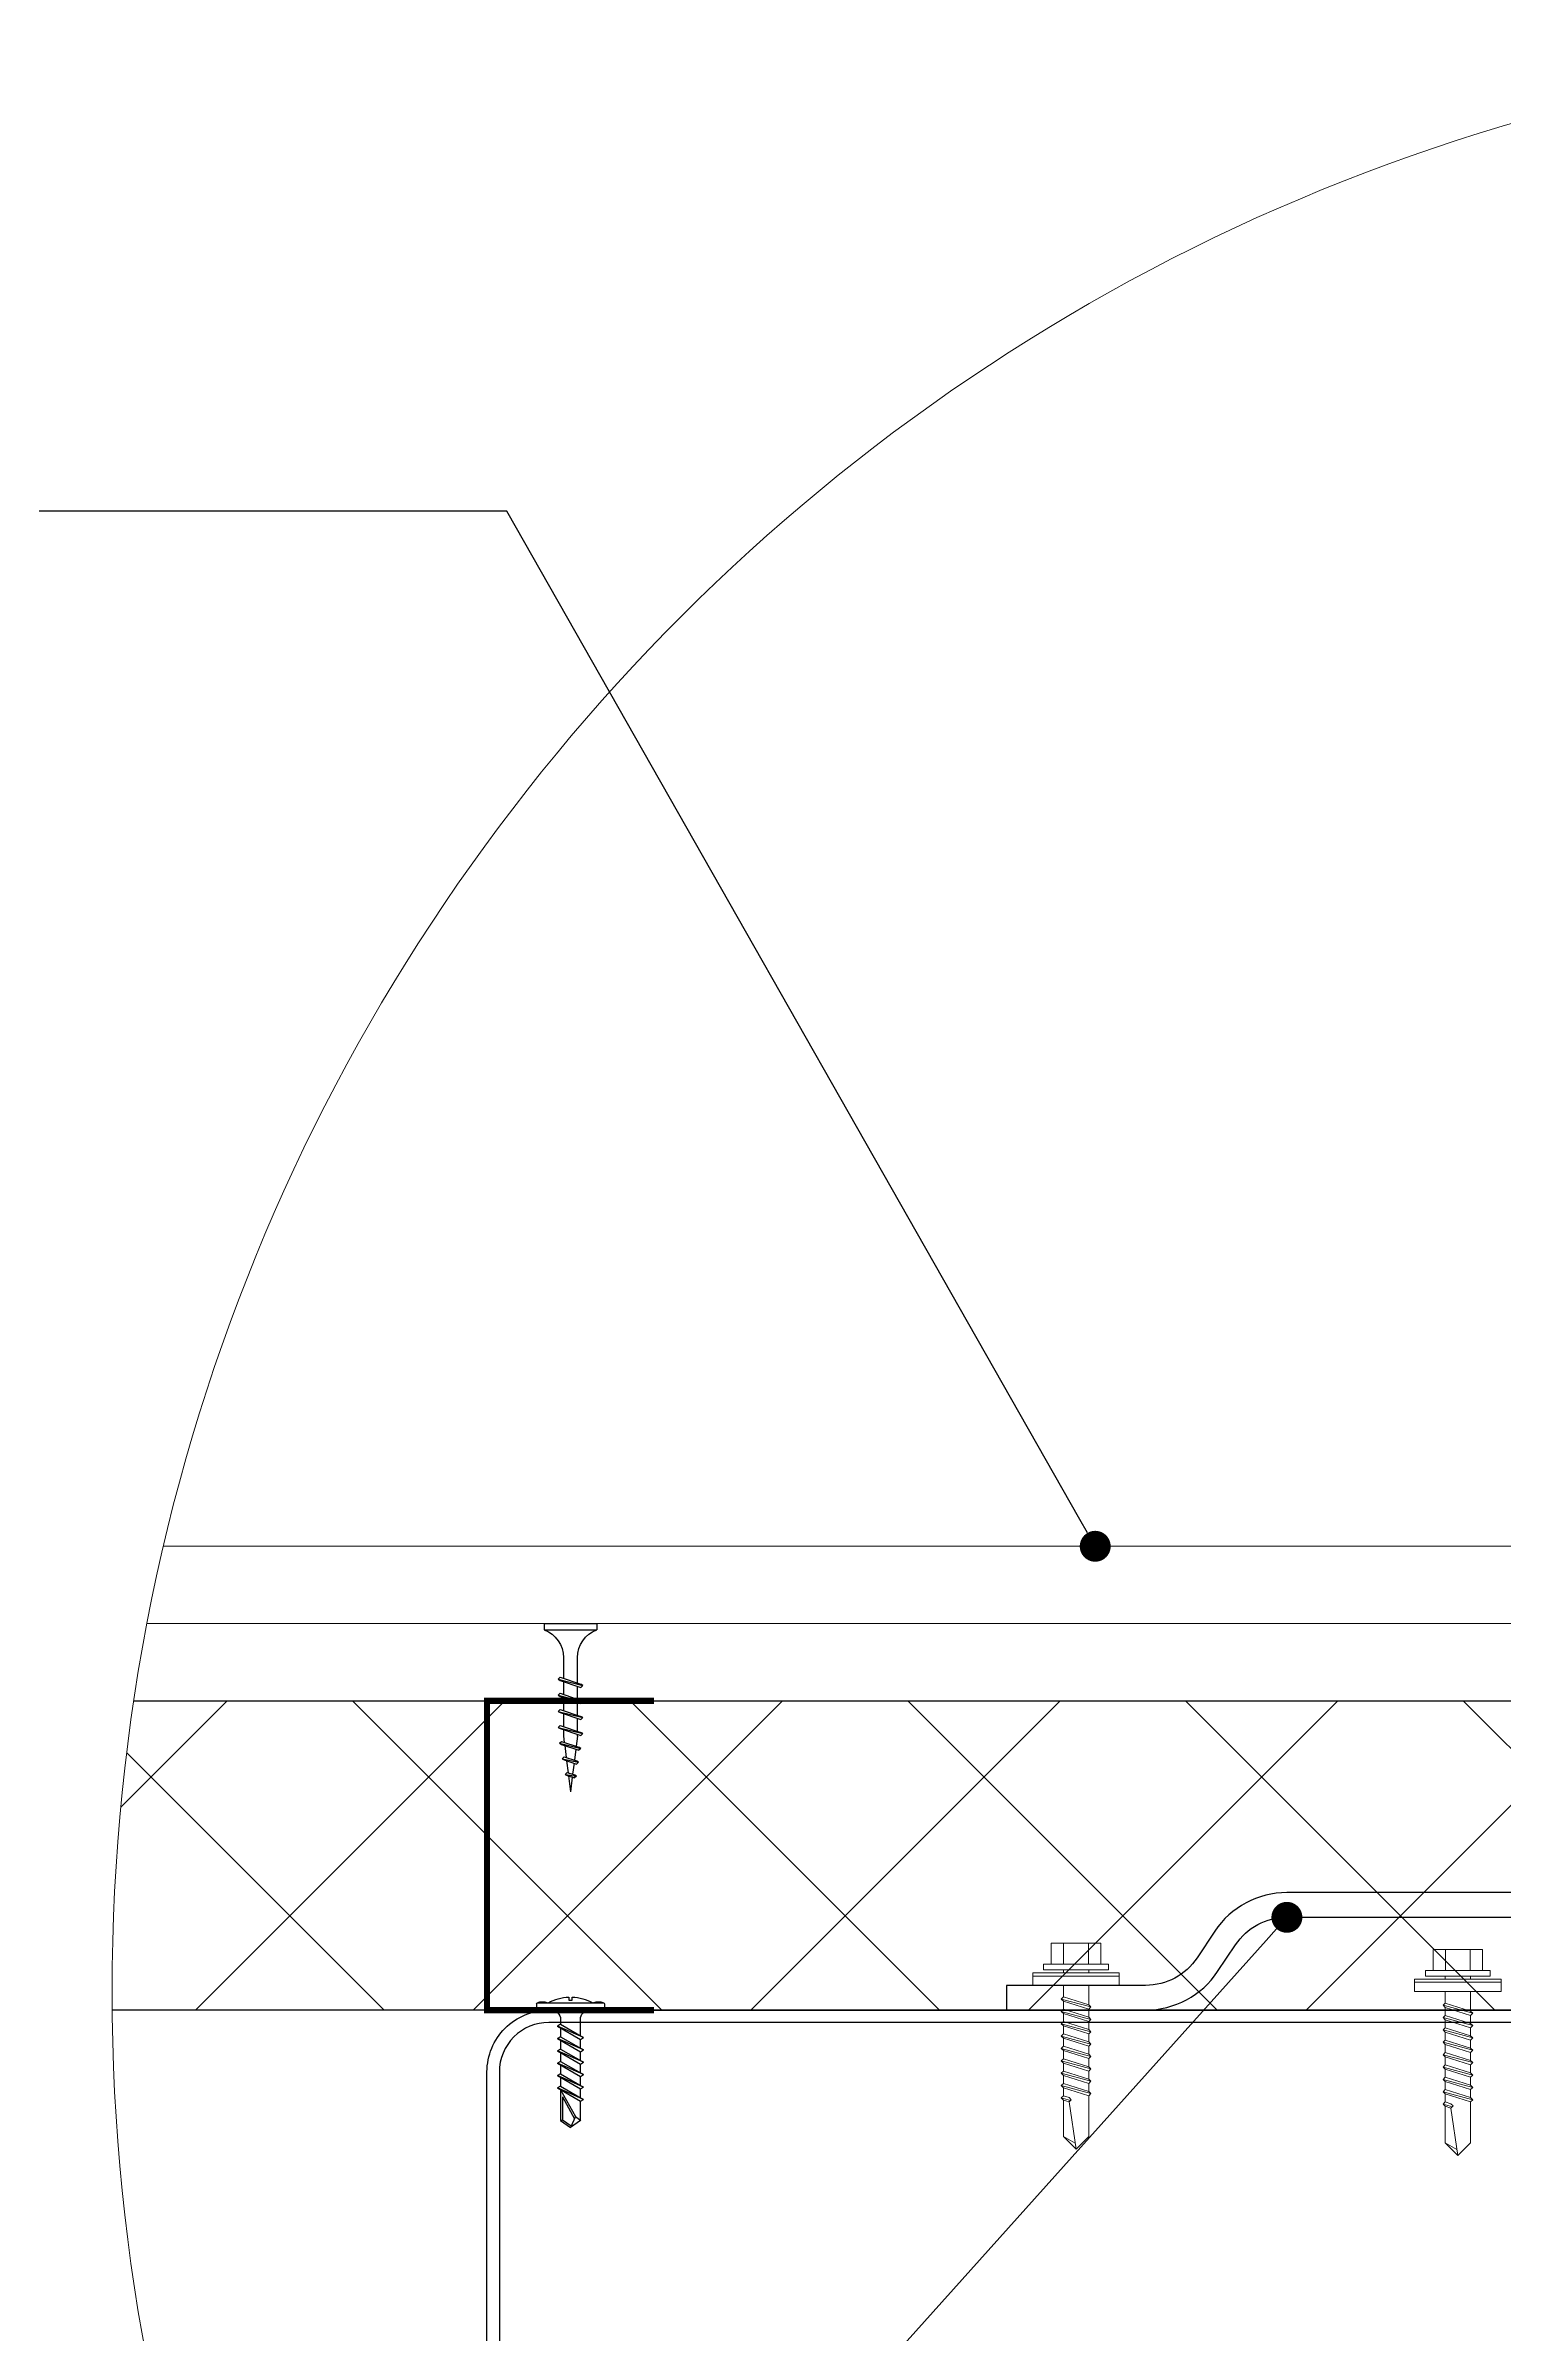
# Model space of a CAD drawing. Header units: millimetres. Extents: x -3689 to 2883575, y -702957 to -604547.
# Drawn here: x 2876625.3 to 2876861.1, y -672846.7 to -672476.7 of the extents above; entities that cross this region are included whole.
import ezdxf
from ezdxf import colors
from ezdxf.entities.mleader import LeaderData, LeaderLine
from ezdxf.math import Vec2, Vec3

# ---------------------------------------------------------------- set-up
doc = ezdxf.new("R2010")
doc.units = ezdxf.units.MM
doc.linetypes.add('DASHED2', pattern=[0.375, 0.25, -0.125])
doc.layers.add('A-WALL-FNSH', color=92, linetype='Continuous', lineweight=5)
for name, color, linetype in [('A-WALL-OPEN-TEXT-BRICK', 20, 'DASHED2'), ('S-METL', 14, 'Continuous'), ('S-WALL-PATT', 181, 'Continuous')]:
    doc.layers.add(name, color=color, linetype=linetype)

# ---------------------------------------------------------------- blocks, each defined once
blk = doc.blocks.new('29-4.8-drill')
at = {"color": 0, "lineweight": 0, "ltscale": 100}
for p, q in [((-6.8, 4), (-3.4, 4)), ((-6.8, -4), (-6.8, 4)), ((-3.4, 5.25), (-2.5, 5.25)), ((-3.4, -5.25), (-3.4, 5.25)), ((-3.4, 4), (-3.4, -4)), ((-2.5, 5.25), (-2.5, -5.25)), ((-2, 7), (-1.5, 7)), ((-2, -7), (-2, 7)), ((-1.5, 7), (-1.5, -7)), ((-1.5, 7), (0, 7)), ((-1.5, -7), (-1.5, 7)), ((0, 7), (0, -7)), ((-6.8, 2), (-3.4, 2)), ((-2.5, -2.05), (-2.5, 2.05)), ((-2.5, 2.05), (-2, 2.05)), ((0, 2.05), (1.86, 2.05)), ((2.21, 2.4), (1.86, 2.05)), ((1.86, 2.05), (3.15, -2.05)), ((2.21, 2.4), (3.5, -2.4)), ((2.21, 2.4), (2.56, 2.05)), ((2.56, 2.05), (3.86, 2.05)), ((2.56, 2.05), (3.85, -2.05)), ((4.21, 2.4), (3.86, 2.05)), ((3.86, 2.05), (5.15, -2.05)), ((4.21, 2.4), (5.5, -2.4)), ((4.21, 2.4), (4.56, 2.05)), ((4.56, 2.05), (5.86, 2.05)), ((4.56, 2.05), (5.85, -2.05)), ((6.21, 2.4), (5.86, 2.05)), ((5.86, 2.05), (7.15, -2.05)), ((6.21, 2.4), (7.5, -2.4)), ((6.21, 2.4), (6.56, 2.05)), ((6.56, 2.05), (7.86, 2.05)), ((6.56, 2.05), (7.85, -2.05)), ((8.21, 2.4), (7.86, 2.05)), ((7.86, 2.05), (9.15, -2.05)), ((8.21, 2.4), (9.5, -2.4)), ((8.21, 2.4), (8.56, 2.05)), ((8.56, 2.05), (9.86, 2.05)), ((8.56, 2.05), (9.85, -2.05)), ((10.21, 2.4), (9.86, 2.05)), ((9.86, 2.05), (11.15, -2.05)), ((10.21, 2.4), (11.5, -2.4)), ((10.21, 2.4), (10.56, 2.05)), ((10.56, 2.05), (11.86, 2.05)), ((10.56, 2.05), (11.85, -2.05)), ((12.21, 2.4), (11.86, 2.05)), ((11.86, 2.05), (13.15, -2.05)), ((12.21, 2.4), (13.5, -2.4)), ((12.21, 2.4), (12.56, 2.05)), ((12.56, 2.05), (13.86, 2.05)), ((12.56, 2.05), (13.85, -2.05)), ((14.21, 2.4), (13.86, 2.05)), ((13.86, 2.05), (15.15, -2.05)), ((14.21, 2.4), (15.5, -2.4)), ((14.21, 2.4), (14.56, 2.05)), ((14.56, 2.05), (15.86, 2.05)), ((14.56, 2.05), (15.85, -2.05)), ((16.21, 2.4), (15.86, 2.05)), ((15.86, 2.05), (17.15, -2.05)), ((16.21, 2.4), (17.5, -2.4)), ((16.21, 2.4), (16.56, 2.05)), ((16.56, 2.05), (17.86, 2.05)), ((16.56, 2.05), (17.85, -2.05)), ((18.21, 2.4), (17.86, 2.05)), ((17.86, 2.05), (18.15, 1.13)), ((18.5, 0.78), (18.15, 1.13)), ((18.21, 2.4), (18.62, 0.89)), ((18.21, 2.4), (18.56, 2.05)), ((18.5, 0.78), (18.85, 1.13)), ((18.56, 2.05), (24.45, 2.05)), ((18.56, 2.05), (18.85, 1.13)), ((18.85, 1.13), (26.5, 0)), ((26.5, 0), (24.45, 2.05)), ((24.45, 2.05), (25.52, 0.14)), ((-6.8, -2), (-3.4, -2)), ((-2, -2.05), (-2.5, -2.05)), ((3.15, -2.05), (0, -2.05)), ((3.5, -2.4), (3.15, -2.05)), ((3.5, -2.4), (3.85, -2.05)), ((5.15, -2.05), (3.85, -2.05)), ((5.5, -2.4), (5.15, -2.05)), ((5.5, -2.4), (5.85, -2.05)), ((7.15, -2.05), (5.85, -2.05)), ((7.5, -2.4), (7.15, -2.05)), ((7.5, -2.4), (7.85, -2.05)), ((9.15, -2.05), (7.85, -2.05)), ((9.5, -2.4), (9.15, -2.05)), ((9.5, -2.4), (9.85, -2.05)), ((11.15, -2.05), (9.85, -2.05)), ((11.5, -2.4), (11.15, -2.05)), ((11.5, -2.4), (11.85, -2.05)), ((13.15, -2.05), (11.85, -2.05)), ((13.5, -2.4), (13.15, -2.05)), ((13.5, -2.4), (13.85, -2.05)), ((15.15, -2.05), (13.85, -2.05)), ((15.5, -2.4), (15.15, -2.05)), ((15.5, -2.4), (15.85, -2.05)), ((17.15, -2.05), (15.85, -2.05)), ((17.5, -2.4), (17.15, -2.05)), ((17.5, -2.4), (17.85, -2.05)), ((24.45, -2.05), (17.85, -2.05)), ((26.5, 0), (24.45, -2.05)), ((-3.4, -4), (-6.8, -4)), ((-2.5, -5.25), (-3.4, -5.25)), ((-1.5, -7), (-2, -7)), ((0, -7), (-1.5, -7))]:
    blk.add_line(p, q, dxfattribs=at)
blk = doc.blocks.new('scr_42-19-drill')
for p, q in [((-1.2, 5.3), (-1.2, -5.3)), ((-1, 5.5), (-0.2, 5.5)), ((0, 5.3), (0, -5.3)), ((2.3, 1.6), (2.59, 2.1)), ((2.3, 1.6), (4.44, -2.1)), ((4.44, -2.1), (2.59, 2.1)), ((2.59, 2.1), (4.73, -1.6)), ((4.3, 1.6), (4.59, 2.1)), ((4.3, 1.6), (6.44, -2.1)), ((6.44, -2.1), (4.59, 2.1)), ((4.59, 2.1), (6.73, -1.6)), ((6.3, 1.6), (6.59, 2.1)), ((6.3, 1.6), (8.44, -2.1)), ((8.44, -2.1), (6.59, 2.1)), ((6.59, 2.1), (8.73, -1.6)), ((8.3, 1.6), (8.59, 2.1)), ((8.3, 1.6), (10.44, -2.1)), ((10.44, -2.1), (8.59, 2.1)), ((8.59, 2.1), (10.73, -1.6)), ((10.3, 1.6), (10.59, 2.1)), ((10.3, 1.6), (12.44, -2.1)), ((12.44, -2.1), (10.59, 2.1)), ((10.59, 2.1), (12.73, -1.6)), ((12.3, 1.6), (12.59, 2.1)), ((12.3, 1.6), (14.44, -2.1)), ((14.44, -2.1), (12.59, 2.1)), ((12.59, 2.1), (14.73, -1.6)), ((12.88, 1.6), (17.23, -0.83)), ((14.03, 1.3), (17.72, 1.3)), ((14.03, 1.3), (17.57, -0.67)), ((17.23, -0.83), (19, 0)), ((17.88, 1.6), (17.72, 1.3)), ((17.72, 1.3), (18.72, -0.13)), ((17.88, 1.6), (19, 0)), ((17.88, -1.6), (19, 0)), ((4.73, -1.6), (4.44, -2.1)), ((6.73, -1.6), (6.44, -2.1)), ((8.73, -1.6), (8.44, -2.1)), ((10.73, -1.6), (10.44, -2.1)), ((12.73, -1.6), (12.44, -2.1)), ((14.73, -1.6), (14.44, -2.1)), ((-1, -5.5), (-0.2, -5.5))]:
    blk.add_line(p, q)
for points in [[(-2.1, 0.25), (-1.6, 0.25), (-1.6, -0.25), (-2.1, -0.25)], [(0, -1.6), (0, -1.6), (0, 1.6)], [(1.5, 1.6), (2.3, 1.6)], [(2.88, 1.6), (4.3, 1.6)], [(4.88, 1.6), (6.3, 1.6)], [(6.88, 1.6), (8.3, 1.6)], [(8.88, 1.6), (10.3, 1.6)], [(10.88, 1.6), (12.3, 1.6)], [(12.88, 1.6), (17.88, 1.6)], [(4.15, -1.6), (1.5, -1.6)], [(6.15, -1.6), (4.73, -1.6)], [(8.15, -1.6), (6.73, -1.6)], [(10.15, -1.6), (8.73, -1.6)], [(12.15, -1.6), (10.73, -1.6)], [(14.15, -1.6), (12.73, -1.6)], [(17.88, -1.6), (14.73, -1.6)]]:
    blk.add_lwpolyline(points)
for centre, radius, start, end in [((0.51, 4.55), 1.87, 156.3065, 203.6935), ((-1, 5.3), 0.2, 90, 180), ((-0.2, 5.3), 0.2, 0, 90), ((5.55, 0), 7.65, 151.9275, 178.1273), ((1.5, 3.1), 1.5, 180, 270), ((5.55, 0), 7.65, 181.8727, 208.0725), ((1.5, -3.1), 1.5, 90, 180), ((19, 0), 1.95, 205, 235), ((0.51, -4.55), 1.87, 156.3065, 203.6935), ((-1, -5.3), 0.2, 180, 270), ((-0.2, -5.3), 0.2, 270, 0)]:
    blk.add_arc(centre, radius, start, end)
blk = doc.blocks.new('TN25')
at = {"color": 0}
for p, q in [((0, 4.25), (0, -4.25)), ((0, 4.25), (1, 4.25)), ((1, 4.25), (1, -4.25)), ((5.5, 1.12), (8.87, 1.12)), ((9, 2), (8.68, 1.68)), ((8.68, 1.68), (9.82, -1.69)), ((9, 2), (10, -2)), ((9, 2), (9.18, 1.68)), ((9.18, 1.68), (10.31, -1.69)), ((9.37, 1.12), (11.47, 1.12)), ((11.6, 2), (11.28, 1.68)), ((11.28, 1.68), (12.42, -1.69)), ((11.6, 2), (12.6, -2)), ((11.6, 2), (11.78, 1.68)), ((11.78, 1.68), (12.91, -1.69)), ((11.97, 1.12), (14.07, 1.12)), ((14.2, 2), (13.88, 1.68)), ((13.88, 1.68), (15.02, -1.69)), ((14.2, 2), (15.2, -2)), ((14.2, 2), (14.38, 1.68)), ((14.38, 1.68), (15.51, -1.69)), ((14.57, 1.12), (16.67, 1.12)), ((16.8, 2), (16.48, 1.68)), ((16.48, 1.68), (17.62, -1.69)), ((16.8, 2), (17.8, -2)), ((16.8, 2), (16.98, 1.68)), ((16.98, 1.68), (18.11, -1.69)), ((17.17, 1.12), (18.2, 1.12)), ((18.2, 1.12), (19.21, 1)), ((19.36, 1.79), (19.05, 1.47)), ((19.05, 1.47), (19.99, -1.33)), ((19.36, 1.79), (19.55, 1.47)), ((19.36, 1.79), (20.18, -1.65)), ((19.55, 1.47), (20.49, -1.33)), ((19.73, 0.93), (21.67, 0.69)), ((21.88, 1.32), (21.56, 1)), ((21.56, 1), (22.22, -0.96)), ((21.88, 1.32), (22.06, 1)), ((21.88, 1.32), (22.4, -1.28)), ((22.06, 1), (22.72, -0.96)), ((22.18, 0.63), (24.12, 0.39)), ((24.39, 0.85), (24.07, 0.53)), ((24.07, 0.53), (24.47, -0.63)), ((24.39, 0.85), (24.57, 0.53)), ((24.39, 0.85), (24.65, -0.95)), ((24.57, 0.53), (24.96, -0.63)), ((24.64, 0.32), (27.2, 0)), ((24.85, -0.29), (27.2, 0)), ((9.63, -1.13), (5.5, -1.13)), ((10, -2), (9.82, -1.69)), ((10, -2), (10.31, -1.69)), ((12.23, -1.13), (10.13, -1.13)), ((12.6, -2), (12.42, -1.69)), ((12.6, -2), (12.91, -1.69)), ((14.83, -1.13), (12.73, -1.13)), ((15.2, -2), (15.02, -1.69)), ((15.2, -2), (15.51, -1.69)), ((17.43, -1.13), (15.33, -1.13)), ((17.8, -2), (17.62, -1.69)), ((17.8, -2), (18.11, -1.69)), ((18.2, -1.13), (17.93, -1.13)), ((18.2, -1.13), (19.85, -0.92)), ((20.18, -1.65), (19.99, -1.33)), ((20.18, -1.65), (20.49, -1.33)), ((20.33, -0.86), (22.11, -0.64)), ((22.4, -1.28), (22.22, -0.96)), ((22.4, -1.28), (22.72, -0.96)), ((22.59, -0.58), (24.37, -0.35)), ((24.65, -0.95), (24.47, -0.63)), ((24.65, -0.95), (24.96, -0.63)), ((0, -4.25), (1, -4.25))]:
    blk.add_line(p, q, dxfattribs=at)
for centre, start, end in [((5.58, 6.04), 201.3837, 269.0609), ((5.58, -6.04), 90.9392, 158.6164)]:
    blk.add_arc(centre, 4.92, start, end, dxfattribs=at)
blk = doc.blocks.new('prof_C_200-2')
at = {"color": 0}
blk.add_lwpolyline([(17, 0), (10, 0, 0.414214), (0, -10), (0, -58, 0.414214), (10, -68), (190, -68, 0.414214), (200, -58), (200, -10, 0.414214), (190, 0), (183, 0), (183, -2), (190, -2, -0.414214), (198, -10), (198, -58, -0.414214), (190, -66), (10, -66, -0.414214), (2, -58), (2, -10, -0.414214), (10, -2), (17, -2)], format="xyb", close=True, dxfattribs=at)
blk = doc.blocks.new('_Dot')
at = {"color": 0, "linetype": 'ByBlock', "lineweight": -2}
blk.add_line((-0.5, 0), (-1, 0), dxfattribs=at)
at = {"color": 0, "linetype": 'ByBlock', "const_width": 0.5}
blk.add_lwpolyline([(-0.25, 0, 1), (0.25, 0, 1)], format="xyb", close=True, dxfattribs=at)

msp = doc.modelspace()

# ---------------------------------------------------------------- hatches: boundary and pattern name
h = msp.add_hatch()
h.set_pattern_fill('ANSI37', scale=10)
h.set_pattern_definition([(45, (2746518.34, -706477.51), (-22.45064, 22.45064), []), (135, (2746518.34, -706477.51), (-22.45064, -22.45064), [])])
edge = h.paths.add_edge_path()
edge.add_line((2876639.5025, -672744.3252), (2876950.6047, -672744.3252))
edge.add_line((2876950.6047, -672744.3252), (2876950.6047, -672794.3252))
edge.add_line((2876950.6047, -672794.3252), (2876635.9866, -672794.3252))
edge.add_arc((2876950.6047, -672791.3252), 314.6325, 171.408964, 180.54632, ccw=False)

# ---------------------------------------------------------------- linework, layer by layer
at = {"layer": 'A-WALL-FNSH', "color": 7}
for points in [[(2876641.6495, -672731.8252), (2876945.6047, -672731.8252), (2876945.6047, -672719.3252), (2876644.3212, -672719.3252)], [(2876639.5025, -672744.3252), (2876945.6047, -672744.3252), (2876945.6047, -672731.8252), (2876641.6495, -672731.8252)]]:
    msp.add_lwpolyline(points, dxfattribs=at)
at = {"layer": 'S-METL', "color": 7, "const_width": 1}
msp.add_lwpolyline([(2876723.6047, -672744.3252), (2876696.6047, -672744.3252), (2876696.6047, -672794.3252), (2876723.6047, -672794.3252)], dxfattribs=at)
at = {"layer": 'S-METL', "color": 7}
msp.add_lwpolyline([(2876780.6047, -672794.3252), (2876803.1122, -672794.3252, 0.25076489), (2876814.7609, -672788.091), (2876817.6361, -672783.7782, -0.25076489), (2876825.9566, -672779.3252), (2876936.6047, -672779.3252, 0.41421356), (2876950.6047, -672765.3252), (2876950.6047, -672749.3252), (2876946.6047, -672749.3252), (2876946.6047, -672765.3252, -0.41421356), (2876936.6047, -672775.3252), (2876825.9566, -672775.3252, 0.25076489), (2876814.3079, -672781.5594), (2876811.4327, -672785.8722, -0.25076489), (2876803.1122, -672790.3252), (2876780.6047, -672790.3252)], format="xyb", close=True, dxfattribs=at)
at = {"layer": 'S-METL', "color": 7, "lineweight": 0}
msp.add_circle((2876950.6047, -672791.3252), 314.6325, dxfattribs=at)
at = {"layer": 'S-WALL-PATT', "color": 7}
msp.add_lwpolyline([(2876639.5025, -672744.3252), (2876950.6047, -672744.3252), (2876950.6047, -672794.3252), (2876635.9866, -672794.3252)], dxfattribs=at)

# ---------------------------------------------------------------- block references
at = {"layer": 'S-METL', "color": 7, "xscale": -1}
for name, p, rotation in [('TN25', (2876710.1047, -672731.8252), 90), ('29-4.8-drill', (2876791.8585, -672790.3252), 90), ('29-4.8-drill', (2876853.6047, -672791.3252), 90), ('prof_C_200-2', (2876696.6047, -672862.3252), 180), ('scr_42-19-drill', (2876710.1047, -672794.3252), 90)]:
    msp.add_blockref(name, p, dxfattribs=dict(at, rotation=rotation))

# ---------------------------------------------------------------- leaders
at = {"layer": 'A-WALL-OPEN-TEXT-BRICK', "color": 7, "linetype": 'Continuous', "lineweight": 0}
ml = msp.add_multileader_mtext('Standard', dxfattribs=at)
ml.set_content('', color=7)
ml.set_leader_properties()
ml.set_arrow_properties(name='DOT')
ml.build(insert=Vec2(0, 0))
ml.multileader.update_dxf_attribs({"arrow_head_size": 5})
ctx = ml.context
ctx.base_point, ctx.char_height, ctx.arrow_head_size, ctx.landing_gap_size, ctx.plane_origin = Vec3(2876394.2159, -672551.9582), 0.4, 5, 0.2, Vec3(2876089.9969, -672271.0098)
ctx.text_align_type = 2
notes = []
notes.append((ctx, [(0, (1, 1, 0), (2876699.8024, -672551.9582), (-1, 0), 305.1865, [(0, [(2876794.963, -672719.3252)], 0, [])])]))
ctx.mtext.insert, ctx.mtext.alignment, ctx.mtext.flow_direction = Vec3(2876394.4159, -672551.7582), 3, 5
ml = msp.add_multileader_mtext('Standard', dxfattribs=at)
ml.set_content('', color=7)
ml.set_leader_properties()
ml.set_arrow_properties(name='DOT')
ml.build(insert=Vec2(0, 0))
ml.multileader.update_dxf_attribs({"arrow_head_size": 5})
ctx = ml.context
ctx.base_point, ctx.char_height, ctx.arrow_head_size, ctx.landing_gap_size, ctx.plane_origin = Vec3(2876221.0307, -673012.6887), 0.4, 5, 0.2, Vec3(2875824.5131, -672727.0368)
ctx.text_align_type = 2
notes.append((ctx, [(0, (1, 1, 0), (2876616.565, -673012.6887), (-1, 0), 395.1343, [(0, [(2876825.9566, -672779.3252)], 0, [])])]))
ctx.mtext.insert, ctx.mtext.alignment, ctx.mtext.flow_direction = Vec3(2876221.2307, -673012.4887), 3, 5
for ctx, leaders in notes:
    for number, flags, end, landing, length, lines in leaders:
        leader = LeaderData()
        leader.index, (leader.has_last_leader_line, leader.has_dogleg_vector, leader.attachment_direction) = number, flags
        leader.last_leader_point, leader.dogleg_vector, leader.dogleg_length = Vec3(end), Vec3(landing), length
        for number, points, colour, breaks in lines:
            line = LeaderLine()
            line.index, line.vertices, line.color, line.breaks = number, Vec3.list(points), colors.encode_raw_color(colour), breaks
            leader.lines.append(line)
        ctx.leaders.append(leader)

doc.saveas('drawing.dxf')
